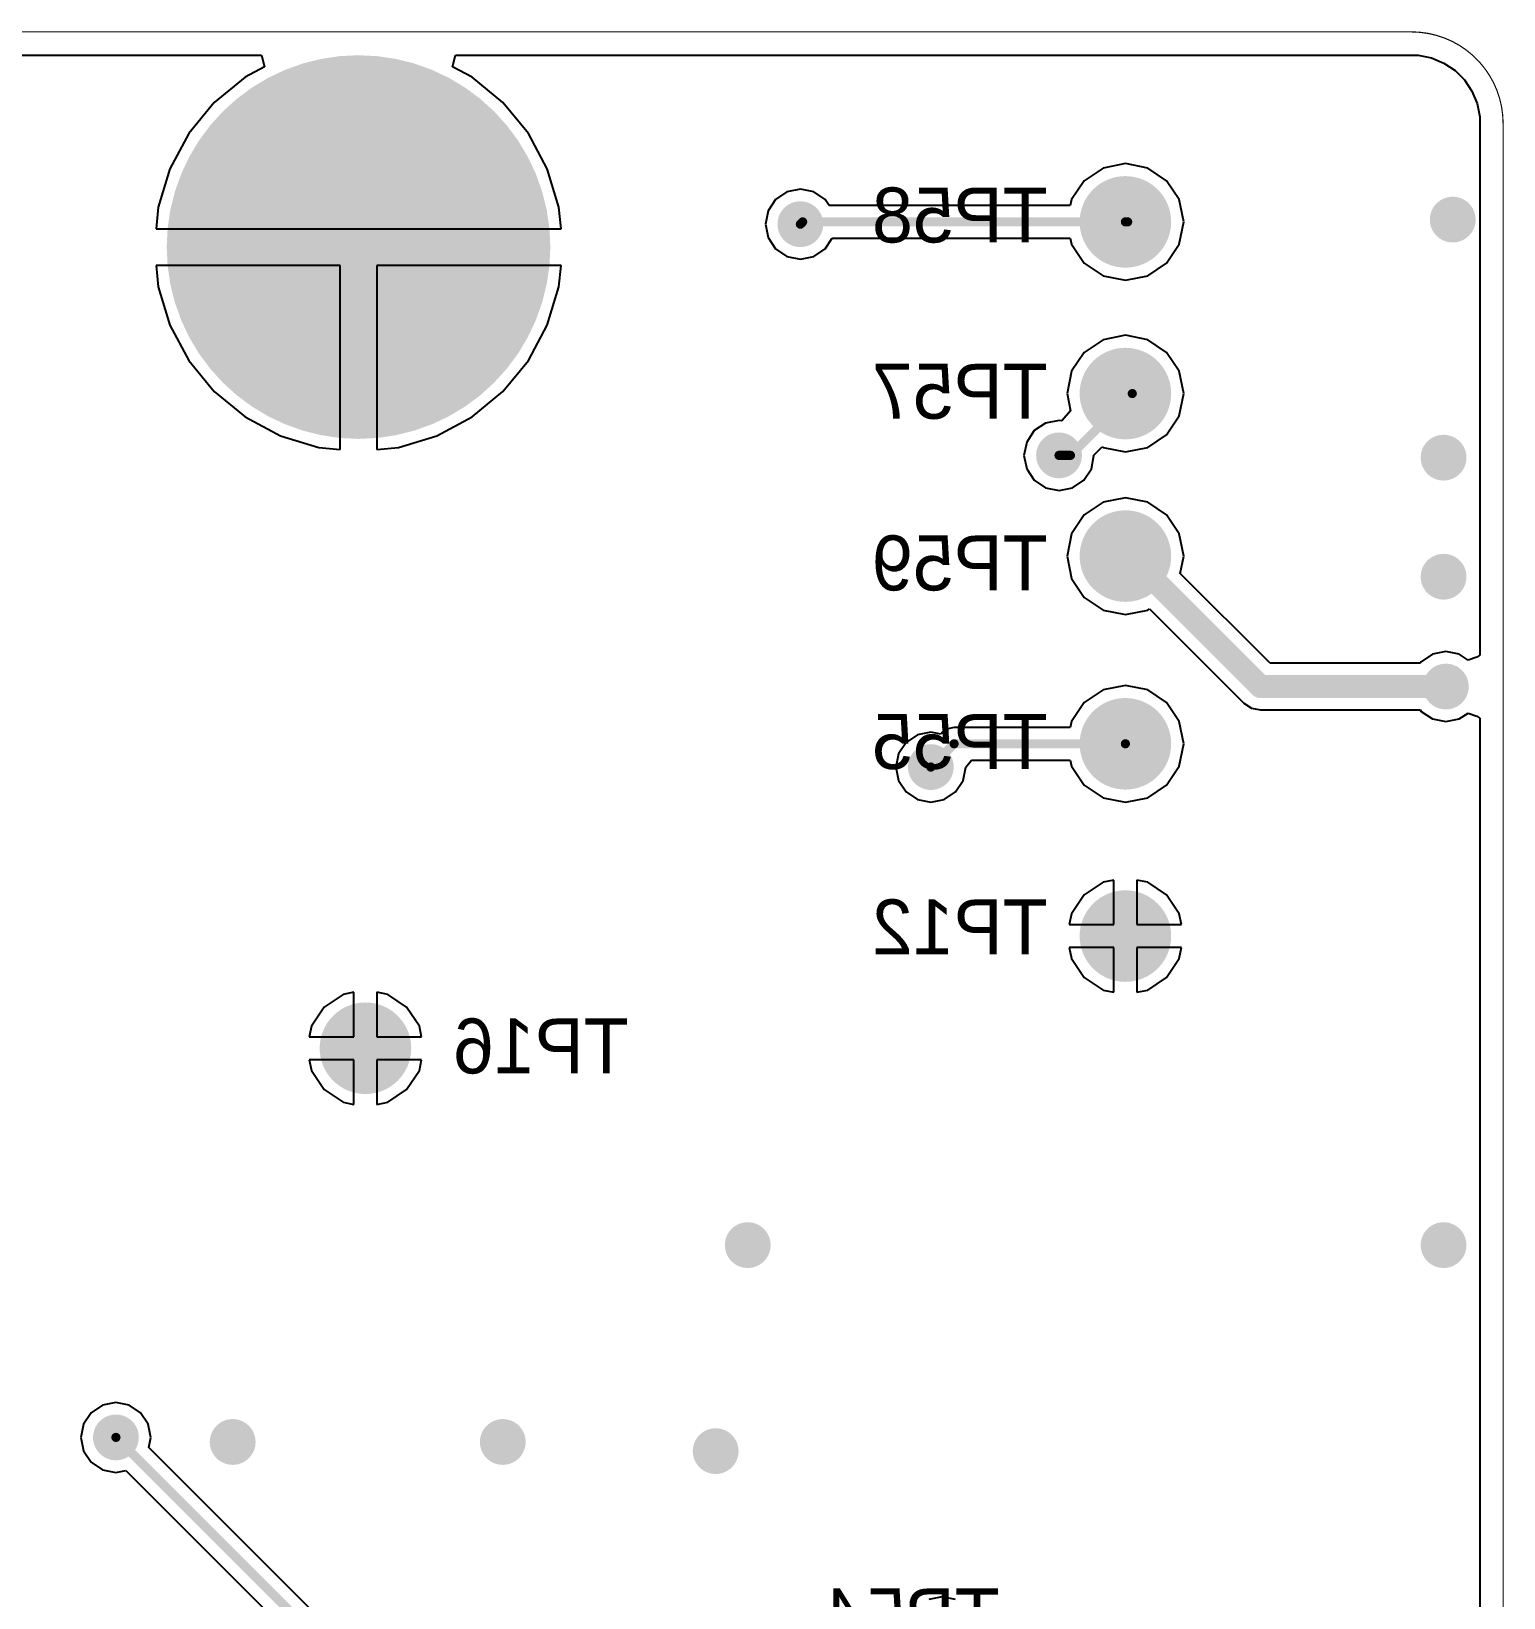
# Model space of a CAD drawing. Extents: x 384 to 458, y 85 to 260.
# Drawn here: x 442.19 to 458.27, y 242.49 to 259.6 of the extents above; entities that cross this region are included whole.
import ezdxf

# ---------------------------------------------------------------- set-up
doc = ezdxf.new("R2010")
doc.units = 0
for name, color, linetype in [('BOTTOMLAYER', 5, 'CONTINUOUS'), ('BOTTOMOVERLAY', 54, 'CONTINUOUS'), ('BOTTOMPASTE', 16, 'CONTINUOUS'), ('MECHANICAL1', 6, 'CONTINUOUS')]:
    doc.layers.add(name, color=color, linetype=linetype)

msp = doc.modelspace()

# ---------------------------------------------------------------- linework, layer by layer
at = {"layer": 'BOTTOMLAYER'}
for p, q in [((423.822, 259.337), (444.704, 259.337)), ((444.704, 259.337), (444.736, 259.21)), ((446.79, 259.21), (446.822, 259.337)), ((446.822, 259.337), (457.263, 259.337)), ((457.263, 259.337), (457.336, 259.337)), ((457.336, 259.337), (457.48, 259.308)), ((444.736, 259.21), (444.524, 259.096)), ((447.002, 259.096), (446.79, 259.21)), ((457.48, 259.308), (457.616, 259.252)), ((457.616, 259.252), (457.738, 259.17)), ((457.738, 259.17), (457.842, 259.067)), ((444.524, 259.096), (444.185, 258.819)), ((447.34, 258.819), (447.002, 259.096)), ((457.842, 259.067), (457.923, 258.945)), ((457.923, 258.945), (457.979, 258.809)), ((444.185, 258.819), (443.908, 258.481)), ((447.618, 258.481), (447.34, 258.819)), ((457.979, 258.809), (458.008, 258.665)), ((458.008, 258.665), (458.008, 258.592)), ((443.908, 258.481), (443.702, 258.095)), ((447.824, 258.095), (447.618, 258.481)), ((458.008, 258.592), (458.008, 252.786)), ((454.138, 258.154), (453.894, 258.105)), ((454.382, 258.105), (454.138, 258.154)), ((443.702, 258.095), (443.575, 257.677)), ((447.951, 257.677), (447.824, 258.095)), ((453.687, 257.967), (453.549, 257.76)), ((453.894, 258.105), (453.687, 257.967)), ((454.588, 257.967), (454.382, 258.105)), ((454.727, 257.76), (454.588, 257.967)), ((450.442, 257.845), (450.317, 257.762)), ((450.588, 257.874), (450.442, 257.845)), ((450.734, 257.845), (450.588, 257.874)), ((450.858, 257.762), (450.734, 257.845)), ((443.575, 257.677), (443.552, 257.442)), ((447.974, 257.442), (447.951, 257.677)), ((450.235, 257.638), (450.206, 257.492)), ((450.317, 257.762), (450.235, 257.638)), ((450.903, 257.695), (450.858, 257.762)), ((453.536, 257.695), (450.903, 257.695)), ((453.549, 257.76), (453.536, 257.695)), ((454.775, 257.517), (454.727, 257.76)), ((450.206, 257.492), (450.235, 257.345)), ((454.727, 257.273), (454.775, 257.517)), ((443.552, 257.442), (447.974, 257.442)), ((450.235, 257.345), (450.317, 257.221)), ((450.858, 257.221), (450.936, 257.338)), ((450.936, 257.338), (453.536, 257.338)), ((453.536, 257.338), (453.549, 257.273)), ((450.317, 257.221), (450.442, 257.138)), ((450.442, 257.138), (450.588, 257.109)), ((450.588, 257.109), (450.734, 257.138)), ((450.734, 257.138), (450.858, 257.221)), ((453.549, 257.273), (453.687, 257.066)), ((454.588, 257.066), (454.727, 257.273)), ((445.563, 257.042), (443.552, 257.042)), ((443.552, 257.042), (443.575, 256.806)), ((445.563, 255.031), (445.563, 257.042)), ((447.974, 257.042), (445.963, 257.042)), ((445.963, 257.042), (445.963, 255.031)), ((447.951, 256.806), (447.974, 257.042)), ((453.687, 257.066), (453.894, 256.928)), ((454.382, 256.928), (454.588, 257.066)), ((443.575, 256.806), (443.702, 256.388)), ((447.824, 256.388), (447.951, 256.806)), ((453.894, 256.928), (454.138, 256.879)), ((454.138, 256.879), (454.382, 256.928)), ((443.702, 256.388), (443.908, 256.002)), ((447.618, 256.002), (447.824, 256.388)), ((454.138, 256.279), (453.894, 256.23)), ((454.382, 256.23), (454.138, 256.279)), ((453.687, 256.092), (453.549, 255.885)), ((453.894, 256.23), (453.687, 256.092)), ((454.588, 256.092), (454.382, 256.23)), ((454.727, 255.885), (454.588, 256.092)), ((443.908, 256.002), (444.185, 255.664)), ((447.34, 255.664), (447.618, 256.002)), ((453.549, 255.885), (453.501, 255.642)), ((454.775, 255.642), (454.727, 255.885)), ((444.185, 255.664), (444.524, 255.387)), ((447.002, 255.387), (447.34, 255.664)), ((453.501, 255.642), (453.538, 255.454)), ((454.727, 255.398), (454.775, 255.642)), ((453.538, 255.454), (453.449, 255.348)), ((444.524, 255.387), (444.909, 255.181)), ((446.617, 255.181), (447.002, 255.387)), ((453.142, 255.237), (453.06, 255.113)), ((453.267, 255.32), (453.142, 255.237)), ((453.413, 255.349), (453.267, 255.32)), ((453.44, 255.344), (453.413, 255.349)), ((453.449, 255.348), (453.44, 255.344)), ((454.588, 255.191), (454.727, 255.398)), ((444.909, 255.181), (445.328, 255.054)), ((446.198, 255.054), (446.617, 255.181)), ((453.06, 255.113), (453.03, 254.967)), ((453.794, 254.971), (453.883, 255.06)), ((453.883, 255.06), (453.894, 255.053)), ((454.382, 255.053), (454.588, 255.191)), ((445.328, 255.054), (445.563, 255.031)), ((445.963, 255.031), (446.198, 255.054)), ((453.03, 254.967), (453.06, 254.82)), ((453.766, 254.82), (453.795, 254.967)), ((453.795, 254.967), (453.794, 254.971)), ((453.894, 255.053), (454.138, 255.004)), ((454.138, 255.004), (454.382, 255.053)), ((453.06, 254.82), (453.142, 254.696)), ((453.683, 254.696), (453.766, 254.82)), ((453.142, 254.696), (453.267, 254.613)), ((453.267, 254.613), (453.413, 254.584)), ((453.413, 254.584), (453.559, 254.613)), ((453.559, 254.613), (453.683, 254.696)), ((453.894, 254.455), (453.687, 254.317)), ((454.138, 254.504), (453.894, 254.455)), ((454.382, 254.455), (454.138, 254.504)), ((454.588, 254.317), (454.382, 254.455)), ((453.687, 254.317), (453.549, 254.11)), ((454.727, 254.11), (454.588, 254.317)), ((453.549, 254.11), (453.501, 253.867)), ((454.775, 253.867), (454.727, 254.11)), ((453.501, 253.867), (453.549, 253.623)), ((454.737, 253.677), (454.775, 253.867)), ((453.549, 253.623), (453.687, 253.416)), ((455.718, 252.697), (454.737, 253.677)), ((453.687, 253.416), (453.894, 253.278)), ((453.894, 253.278), (454.138, 253.229)), ((454.138, 253.229), (454.382, 253.278)), ((454.382, 253.278), (454.402, 253.292)), ((454.402, 253.292), (455.433, 252.261)), ((457.357, 252.697), (455.718, 252.697)), ((457.367, 252.712), (457.357, 252.697)), ((457.492, 252.795), (457.367, 252.712)), ((457.638, 252.824), (457.492, 252.795)), ((457.784, 252.795), (457.638, 252.824)), ((457.881, 252.73), (457.784, 252.795)), ((457.977, 252.763), (457.881, 252.73)), ((458.008, 252.786), (457.977, 252.763)), ((453.894, 252.405), (453.687, 252.267)), ((454.138, 252.454), (453.894, 252.405)), ((454.382, 252.405), (454.138, 252.454)), ((454.588, 252.267), (454.382, 252.405)), ((453.687, 252.267), (453.549, 252.06)), ((454.727, 252.06), (454.588, 252.267)), ((455.433, 252.261), (455.515, 252.206)), ((455.515, 252.206), (455.613, 252.187)), ((455.613, 252.187), (457.357, 252.187)), ((457.357, 252.187), (457.367, 252.171)), ((457.367, 252.171), (457.492, 252.088)), ((457.784, 252.088), (457.881, 252.153)), ((457.881, 252.153), (457.977, 252.12)), ((452.199, 251.981), (452.141, 251.943)), ((452.267, 251.995), (452.199, 251.981)), ((453.536, 251.995), (452.267, 251.995)), ((453.549, 252.06), (453.536, 251.995)), ((454.775, 251.817), (454.727, 252.06)), ((457.492, 252.088), (457.638, 252.059)), ((457.638, 252.059), (457.784, 252.088)), ((457.977, 252.12), (458.008, 252.097)), ((458.008, 252.097), (458.008, 209.846)), ((451.742, 251.833), (451.66, 251.709)), ((451.867, 251.916), (451.742, 251.833)), ((452.013, 251.945), (451.867, 251.916)), ((452.121, 251.923), (452.013, 251.945)), ((452.141, 251.943), (452.121, 251.923)), ((454.727, 251.573), (454.775, 251.817)), ((451.66, 251.709), (451.63, 251.563)), ((452.395, 251.563), (452.457, 251.638)), ((452.457, 251.638), (453.536, 251.638)), ((453.536, 251.638), (453.549, 251.573)), ((451.63, 251.563), (451.66, 251.416)), ((452.366, 251.416), (452.395, 251.563)), ((453.549, 251.573), (453.687, 251.366)), ((454.588, 251.366), (454.727, 251.573)), ((451.66, 251.416), (451.742, 251.292)), ((452.283, 251.292), (452.366, 251.416)), ((453.687, 251.366), (453.894, 251.228)), ((454.382, 251.228), (454.588, 251.366)), ((451.742, 251.292), (451.867, 251.209)), ((451.867, 251.209), (452.013, 251.18)), ((452.013, 251.18), (452.159, 251.209)), ((452.159, 251.209), (452.283, 251.292)), ((453.894, 251.228), (454.138, 251.179)), ((454.138, 251.179), (454.382, 251.228)), ((453.894, 250.305), (453.687, 250.167)), ((454.013, 250.329), (453.894, 250.305)), ((454.013, 249.842), (454.013, 250.329)), ((454.382, 250.305), (454.263, 250.329)), ((454.263, 250.329), (454.263, 249.842)), ((454.588, 250.167), (454.382, 250.305)), ((453.687, 250.167), (453.549, 249.96)), ((454.727, 249.96), (454.588, 250.167)), ((453.549, 249.96), (453.525, 249.842)), ((454.75, 249.842), (454.727, 249.96)), ((453.525, 249.842), (454.013, 249.842)), ((454.263, 249.842), (454.75, 249.842)), ((454.013, 249.592), (453.525, 249.592)), ((453.525, 249.592), (453.549, 249.473)), ((454.013, 249.104), (454.013, 249.592)), ((454.75, 249.592), (454.263, 249.592)), ((454.263, 249.592), (454.263, 249.104)), ((454.727, 249.473), (454.75, 249.592)), ((453.549, 249.473), (453.687, 249.266)), ((454.588, 249.266), (454.727, 249.473)), ((453.687, 249.266), (453.894, 249.128)), ((454.382, 249.128), (454.588, 249.266)), ((445.594, 249.08), (445.387, 248.942)), ((445.713, 249.104), (445.594, 249.08)), ((445.713, 248.617), (445.713, 249.104)), ((446.082, 249.08), (445.963, 249.104)), ((445.963, 249.104), (445.963, 248.617)), ((446.288, 248.942), (446.082, 249.08)), ((453.894, 249.128), (454.013, 249.104)), ((454.263, 249.104), (454.382, 249.128)), ((445.387, 248.942), (445.249, 248.735)), ((446.427, 248.735), (446.288, 248.942)), ((445.249, 248.735), (445.225, 248.617)), ((446.45, 248.617), (446.427, 248.735)), ((445.225, 248.617), (445.713, 248.617)), ((445.963, 248.617), (446.45, 248.617)), ((445.713, 248.367), (445.225, 248.367)), ((445.225, 248.367), (445.249, 248.248)), ((445.249, 248.248), (445.387, 248.041)), ((445.713, 247.879), (445.713, 248.367)), ((446.45, 248.367), (445.963, 248.367)), ((445.963, 248.367), (445.963, 247.879)), ((446.288, 248.041), (446.427, 248.248)), ((446.427, 248.248), (446.45, 248.367)), ((445.387, 248.041), (445.594, 247.903)), ((445.594, 247.903), (445.713, 247.879)), ((445.963, 247.879), (446.082, 247.903)), ((446.082, 247.903), (446.288, 248.041)), ((443.113, 244.624), (442.967, 244.595)), ((443.259, 244.595), (443.113, 244.624)), ((442.842, 244.512), (442.76, 244.388)), ((442.967, 244.595), (442.842, 244.512)), ((443.383, 244.512), (443.259, 244.595)), ((443.466, 244.388), (443.383, 244.512)), ((442.76, 244.388), (442.73, 244.242)), ((443.495, 244.242), (443.466, 244.388)), ((442.73, 244.242), (442.76, 244.095)), ((443.474, 244.133), (443.495, 244.242)), ((445.914, 241.693), (443.474, 244.133)), ((442.76, 244.095), (442.842, 243.971)), ((442.842, 243.971), (442.967, 243.888)), ((442.967, 243.888), (443.113, 243.859)), ((443.113, 243.859), (443.221, 243.881)), ((443.221, 243.881), (445.661, 241.441)), ((452.138, 242.499), (451.992, 242.47)), ((452.284, 242.47), (452.138, 242.499))]:
    msp.add_line(p, q, dxfattribs=at)
for points, const_width in [([(444.715, 257.242, 1), (446.81, 257.242, 1)], 2.095), ([(453.888, 257.517, 1), (454.388, 257.517, 1)], 0.5), ([(450.463, 257.492, 1), (450.713, 257.492, 1)], 0.25), ([(457.588, 257.542, 1), (457.838, 257.542, 1)], 0.25), ([(450.563, 257.492, 1), (450.613, 257.492, 1)], 0.05), ([(450.588, 257.517, 1), (450.638, 257.517, 1)], 0.05), ([(450.588, 257.517, 1), (450.638, 257.517, 1)], 0.05), ([(454.113, 257.517, 1), (454.163, 257.517, 1)], 0.05), ([(454.113, 257.517, 1), (454.163, 257.517, 1)], 0.05), ([(454.138, 257.517, 1), (454.188, 257.517, 1)], 0.05), ([(453.888, 255.642, 1), (454.388, 255.642, 1)], 0.5), ([(454.188, 255.642, 1), (454.238, 255.642, 1)], 0.05), ([(453.288, 254.967, 1), (453.538, 254.967, 1)], 0.25), ([(457.488, 254.942, 1), (457.738, 254.942, 1)], 0.25), ([(453.388, 254.967, 1), (453.438, 254.967, 1)], 0.05), ([(453.513, 254.967, 1), (453.563, 254.967, 1)], 0.05), ([(453.513, 254.967, 1), (453.563, 254.967, 1)], 0.05), ([(453.888, 253.867, 1), (454.388, 253.867, 1)], 0.5), ([(454.125, 253.867, 1), (454.25, 253.867, 1)], 0.125), ([(457.488, 253.642, 1), (457.738, 253.642, 1)], 0.25), ([(457.513, 252.442, 1), (457.763, 252.442, 1)], 0.25), ([(455.55, 252.442, 1), (455.675, 252.442, 1)], 0.125), ([(455.55, 252.442, 1), (455.675, 252.442, 1)], 0.125), ([(457.575, 252.442, 1), (457.7, 252.442, 1)], 0.125), ([(453.888, 251.817, 1), (454.388, 251.817, 1)], 0.5), ([(451.888, 251.563, 1), (452.138, 251.563, 1)], 0.25), ([(452.242, 251.817, 1), (452.292, 251.817, 1)], 0.05), ([(452.242, 251.817, 1), (452.292, 251.817, 1)], 0.05), ([(454.113, 251.817, 1), (454.163, 251.817, 1)], 0.05), ([(451.988, 251.563, 1), (452.038, 251.563, 1)], 0.05), ([(453.888, 249.717, 1), (454.388, 249.717, 1)], 0.5), ([(445.588, 248.492, 1), (446.088, 248.492, 1)], 0.5), ([(449.888, 246.342, 1), (450.138, 246.342, 1)], 0.25), ([(457.488, 246.342, 1), (457.738, 246.342, 1)], 0.25), ([(442.988, 244.242, 1), (443.238, 244.242, 1)], 0.25), ([(443.088, 244.242, 1), (443.138, 244.242, 1)], 0.05), ([(444.263, 244.192, 1), (444.513, 244.192, 1)], 0.25), ([(447.213, 244.192, 1), (447.463, 244.192, 1)], 0.25), ([(449.538, 244.092, 1), (449.788, 244.092, 1)], 0.25)]:
    msp.add_lwpolyline(points, format="xyb", close=True, dxfattribs=dict(at, const_width=const_width))
for points, const_width in [([(450.588, 257.492), (450.613, 257.517)], 0.1), ([(450.613, 257.517), (454.138, 257.517)], 0.1), ([(454.138, 257.517), (454.163, 257.517)], 0.1), ([(453.538, 254.967), (454.213, 255.642)], 0.1), ([(453.413, 254.967), (453.538, 254.967)], 0.1), ([(454.188, 253.867), (455.613, 252.442)], 0.25), ([(455.613, 252.442), (457.638, 252.442)], 0.25), ([(452.013, 251.563), (452.267, 251.817)], 0.1), ([(452.267, 251.817), (454.138, 251.817)], 0.1), ([(443.113, 244.242), (446.213, 241.142)], 0.1)]:
    msp.add_lwpolyline(points, dxfattribs=dict(at, const_width=const_width))
at = {"layer": 'BOTTOMPASTE'}
for points in [[(454.138, 257.517, 1), (454.138, 257.517, 1)], [(454.138, 255.642, 1), (454.138, 255.642, 1)], [(454.138, 253.867, 1), (454.138, 253.867, 1)], [(454.138, 251.817, 1), (454.138, 251.817, 1)], [(454.138, 249.717, 1), (454.138, 249.717, 1)], [(445.838, 248.492, 1), (445.838, 248.492, 1)]]:
    msp.add_lwpolyline(points, format="xyb", close=True, dxfattribs=at)
at = {"layer": 'MECHANICAL1', "const_width": 0.0127}
for points in [[(411.263, 259.592), (457.263, 259.592)], [(458.263, 209.592), (458.263, 258.592)]]:
    msp.add_lwpolyline(points, dxfattribs=at)
at = {"layer": 'MECHANICAL1'}
for points, const_width in [([(457.26, 259.592, 1), (457.266, 259.592, 1)], 0.00635), ([(457.26, 259.592, 1), (457.266, 259.592, 1)], 0.0065), ([(458.26, 258.592, 1), (458.266, 258.592, 1)], 0.00635), ([(458.26, 258.592, 1), (458.266, 258.592, 1)], 0.0065)]:
    msp.add_lwpolyline(points, format="xyb", close=True, dxfattribs=dict(at, const_width=const_width))
at = {"layer": 'MECHANICAL1', "const_width": 0.013}
msp.add_lwpolyline([(457.263, 259.592, -0.414214), (458.263, 258.592)], format="xyb", dxfattribs=at)

# ---------------------------------------------------------------- texts
at = {"layer": 'BOTTOMOVERLAY', "text_generation_flag": 2}
for s, p in [('TP58', (453.288, 257.292)), ('TP57', (453.288, 255.367)), ('TP59', (453.288, 253.492)), ('TP55', (453.288, 251.542)), ('TP12', (453.288, 249.517)), ('TP16', (448.713, 248.217)), ('TP54', (452.763, 241.992))]:
    msp.add_text(s, height=0.6, dxfattribs=at).set_placement(p)

doc.saveas('drawing.dxf')
